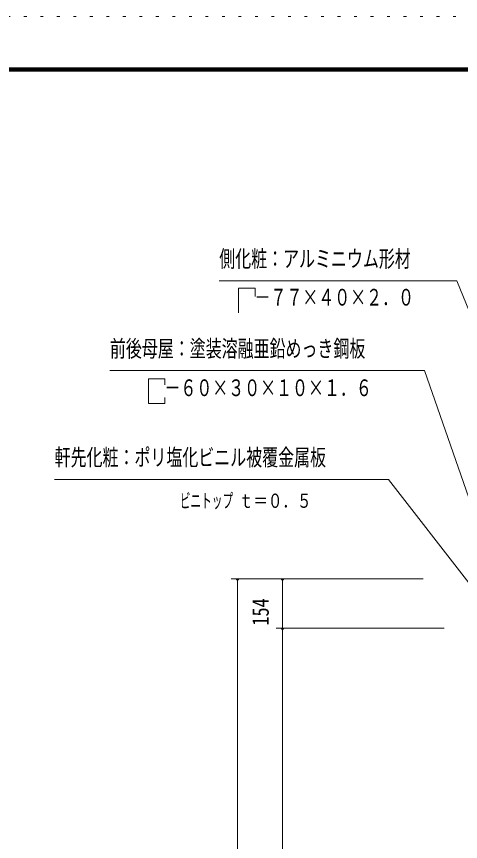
# Model space of a CAD drawing. Units: millimetres, scale not verified. Extents: x -37128 to 37128, y -29862 to 29862.
# Drawn here: x 15057 to 19898, y 20867 to 29862 of the extents above; entities that cross this region are included whole.
import ezdxf
from ezdxf.enums import TextEntityAlignment as Align

# ---------------------------------------------------------------- set-up
doc = ezdxf.new("R2010")
doc.units = ezdxf.units.MM
doc.header["$LTSCALE"] = 60
doc.linetypes.add('USER4', pattern=[3, 0.5, -2.5])
for name, color, linetype, lineweight in [('0-A_2-5DIM', 3, 'Continuous', 18), ('0-C_F-F', 6, 'Continuous', 18), ('0-D_F-E_J_ADD', 3, 'USER4', 18)]:
    doc.layers.add(name, color=color, linetype=linetype, lineweight=lineweight)
doc.styles.add('ＭＳ ゴシック', font='')
doc.styles.get('ＭＳ ゴシック').set_extended_font_data('MS Gothic')

msp = doc.modelspace()

# ---------------------------------------------------------------- linework, layer by layer
at = {"layer": '0-A_2-5DIM'}
for p, q in [((19857.66, 26980.56), (17267.66, 26980.56)), ((17477.66, 26898.58), (17477.66, 26630.56)), ((21267.94, 23510.06), (19857.66, 26980.56)), ((16075.75, 26000.56), (19505.75, 26000.56)), ((20383.64, 23476.99), (19505.75, 26000.56)), ((17397.94, 23730.22), (19490.84, 23730.22)), ((17481.94, 23730.22), (17453.94, 23730.22)), ((17467.93, 13832.23), (17467.93, 23730.22)), ((17971.93, 23730.22), (17943.93, 23730.22)), ((17957.93, 23730.22), (17957.93, 14420.23)), ((19718.48, 23191.22), (17887.94, 23191.22)), ((17971.93, 23191.22), (17943.93, 23191.22))]:
    msp.add_line(p, q, dxfattribs=at)
for points in [[(17477.66, 26898.58), (17657.96, 26898.58), (17657.96, 26808.44)], [(16495.75, 25911.57), (16495.75, 25643.56), (16676.05, 25643.56), (16676.05, 25709.1)], [(16676.05, 25846.03), (16676.05, 25911.57), (16495.75, 25911.57)], [(15472.96, 24815.22), (19112.96, 24815.22), (19990.95, 23687.78)]]:
    msp.add_lwpolyline(points, dxfattribs=at)
for centre in [(17467.94, 23730.22), (17957.93, 23730.22), (17957.93, 23191.22)]:
    msp.add_arc(centre, 14, 180, 0, dxfattribs=at)
at = {"layer": '0-C_F-F', "color": 5}
for points in [[(36428.07, 1162.32), (36428.07, 29302.32), (-3751.93, 29302.32), (-3751.93, 1162.32)], [(36424.56, 1165.82), (-3748.43, 1165.82), (-3748.43, 29298.82), (36424.56, 29298.82)], [(36421.07, 1169.32), (36421.07, 29295.32), (-3744.93, 29295.32), (-3744.93, 1169.32)], [(36417.57, 1172.82), (36417.57, 29291.82), (-3741.43, 29291.82), (-3741.43, 1172.82)], [(36414.07, 1176.32), (36414.07, 29288.31), (-3737.93, 29288.31), (-3737.93, 1176.32)], [(36410.57, 1179.82), (36410.57, 29284.82), (-3734.43, 29284.82), (-3734.43, 1179.82)], [(36407.06, 1183.32), (-3730.93, 1183.32), (-3730.93, 29281.32), (36407.06, 29281.32)], [(36403.57, 1186.82), (-3727.43, 1186.82), (-3727.43, 29277.82), (36403.57, 29277.82)], [(36400.07, 1190.32), (36400.07, 29274.32), (-3723.93, 29274.32), (-3723.93, 1190.32)], [(36396.57, 1193.82), (-3720.43, 1193.82), (-3720.43, 29270.82), (36396.57, 29270.82)], [(36393.07, 1197.32), (36393.07, 29267.32), (-3716.93, 29267.32), (-3716.93, 1197.32)]]:
    msp.add_lwpolyline(points, close=True, dxfattribs=at)
at = {"layer": '0-D_F-E_J_ADD', "color": 5}
msp.add_lwpolyline([(37128.07, 462.32), (37128.07, 29862.32), (-4451.93, 29862.32), (-4451.93, 462.32)], close=True, dxfattribs=at)

# ---------------------------------------------------------------- texts
at = {"layer": '0-A_2-5DIM', "color": 7, "style": 'ＭＳ ゴシック'}
for s, height, width, p in [('側化粧：アルミニウム形材', 182.3, 0.7, (17267.66, 27075.43)), ('\u3000－７７×４０×２．０', 182.3, 0.7, (17477.66, 26655.43)), ('前後母屋：塗装溶融亜鉛めっき鋼板', 182.3, 0.7, (16075.75, 26095.45)), ('\u3000－６０×３０×１０×１．６', 182.3, 0.7, (16495.75, 25668.43)), ('軒先化粧：ポリ塩化ビニル被覆金属板', 182.3, 0.7, (15472.96, 24910.09)), ('ビニトップ ', 155, 0.55, (16837.95, 24458.22)), ('ｔ＝０．５', 155, 0.75, (17480.94, 24458.22))]:
    msp.add_text(s, height=height, dxfattribs=dict(at, width=width)).set_placement(p, align=Align.BOTTOM_LEFT)
at = {"layer": '0-A_2-5DIM', "color": 7, "style": 'ＭＳ ゴシック', "width": 0.8}
msp.add_text('154', height=182.3, rotation=90, dxfattribs=at).set_placement((17863.06, 23220.97), align=Align.BOTTOM_LEFT)

doc.saveas('drawing.dxf')
